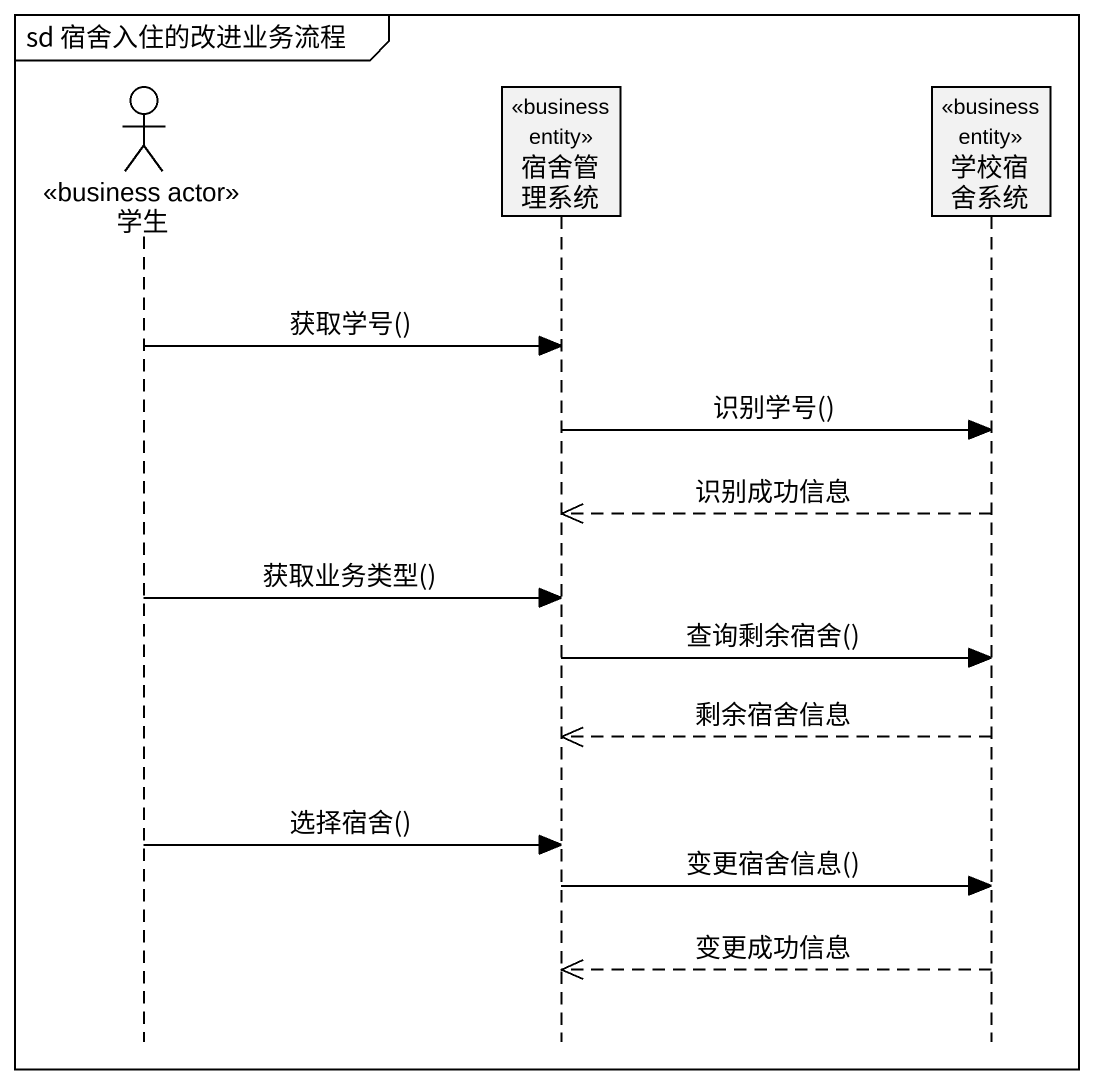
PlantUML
@startuml
mainframe sd 宿舍入住的改进业务流程
hide footbox
actor 学生 <<business actor>>
participant 宿舍管理系统 <<business entity>>
participant 学校宿舍系统 <<business entity>>

学生 -> 宿舍管理系统 : 获取学号()
宿舍管理系统 -> 学校宿舍系统 : 识别学号()
学校宿舍系统 -->> 宿舍管理系统 : 识别成功信息
学生 -> 宿舍管理系统 : 获取业务类型()
宿舍管理系统 -> 学校宿舍系统 : 查询剩余宿舍()
学校宿舍系统 -->> 宿舍管理系统 : 剩余宿舍信息
学生 -> 宿舍管理系统 : 选择宿舍()
宿舍管理系统 -> 学校宿舍系统 : 变更宿舍信息()
学校宿舍系统 -->> 宿舍管理系统 : 变更成功信息
@enduml
